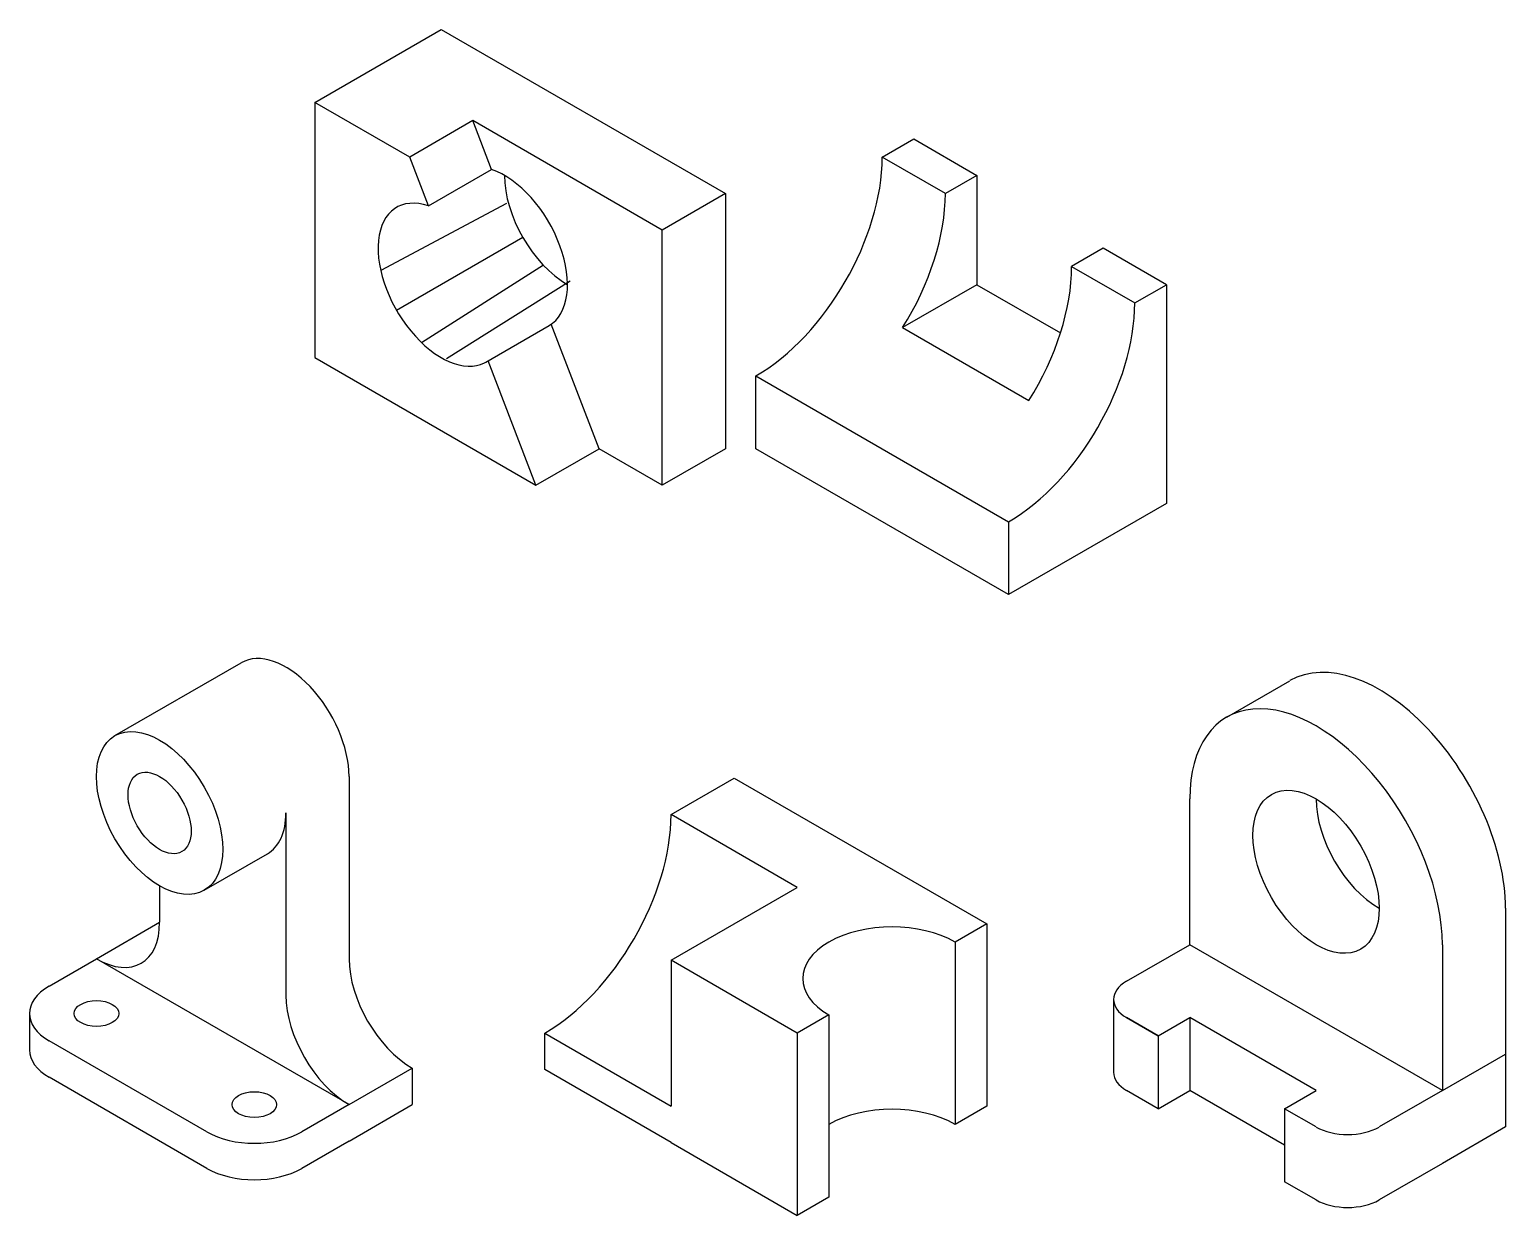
# Model space of a CAD drawing. Header units: inches. Extents: x -0.4 to 40.1, y -5.5 to 27.1.
import ezdxf

# ---------------------------------------------------------------- set-up
doc = ezdxf.new("R2010")
doc.units = ezdxf.units.IN
doc.header["$MEASUREMENT"] = 0

msp = doc.modelspace()

# ---------------------------------------------------------------- linework, layer by layer
for p, q in [((7.48, 25.074), (10.944, 27.074)), ((10.944, 27.074), (18.738, 22.574)), ((10.078, 23.574), (7.48, 25.074)), ((7.48, 25.074), (7.48, 18.074)), ((11.81, 24.574), (10.078, 23.574)), ((17.006, 21.574), (11.81, 24.574)), ((12.325, 23.235), (11.81, 24.574)), ((23.041, 23.573), (23.907, 24.073)), ((23.907, 24.073), (25.639, 23.073)), ((10.593, 22.235), (10.078, 23.574)), ((24.773, 22.573), (23.041, 23.573)), ((10.593, 22.235), (12.325, 23.235)), ((25.639, 23.073), (24.773, 22.573)), ((25.639, 23.073), (25.639, 20.073)), ((12.733, 22.303), (9.29, 20.463)), ((18.738, 22.574), (17.006, 21.574)), ((18.738, 22.574), (18.738, 15.574)), ((17.006, 14.574), (17.006, 21.574)), ((13.183, 21.367), (9.719, 19.367)), ((29.103, 21.073), (28.237, 20.573)), ((30.835, 20.073), (29.103, 21.073)), ((13.751, 20.608), (10.405, 18.478)), ((28.237, 20.573), (29.969, 19.573)), ((14.478, 20.172), (11.084, 18.042)), ((25.639, 20.073), (23.6, 18.896)), ((25.639, 20.073), (27.93, 18.75)), ((29.969, 19.573), (30.835, 20.073)), ((30.835, 20.073), (30.835, 14.073)), ((12.168, 17.953), (13.901, 18.953)), ((15.274, 15.574), (13.959, 18.99)), ((23.6, 18.896), (27.064, 16.896)), ((7.48, 18.074), (13.542, 14.574)), ((13.542, 14.574), (12.227, 17.99)), ((19.577, 15.573), (19.577, 17.573)), ((19.577, 17.573), (26.505, 13.573)), ((13.542, 14.574), (15.274, 15.574)), ((17.006, 14.574), (15.274, 15.574)), ((18.738, 15.574), (17.006, 14.574)), ((26.505, 11.573), (19.577, 15.573)), ((30.835, 14.073), (26.505, 11.573)), ((26.505, 13.573), (26.505, 11.573)), ((1.994, 7.705), (5.458, 9.705)), ((32.492, 8.212), (34.224, 9.212)), ((8.415, 6.584), (8.415, 1.584)), ((17.247, 5.543), (18.979, 6.543)), ((18.979, 6.543), (25.907, 2.543)), ((31.477, 1.97), (31.477, 5.97)), ((6.683, 5.584), (6.683, 0.584)), ((20.711, 3.543), (17.247, 5.543)), ((4.444, 3.463), (6.176, 4.463)), ((3.219, 3.584), (3.219, 2.584)), ((17.247, 1.543), (20.711, 3.543)), ((40.138, 2.97), (40.138, -1.03)), ((1.487, 1.584), (3.219, 2.584)), ((25.907, 2.543), (25.041, 2.043)), ((25.907, 2.543), (25.907, -2.457)), ((25.041, 2.043), (25.041, -2.957)), ((29.745, 0.97), (31.477, 1.97)), ((38.406, -2.03), (31.477, 1.97)), ((38.406, 1.97), (38.406, -2.03)), ((0.188, 0.834), (1.487, 1.584)), ((8.415, -2.416), (1.487, 1.584)), ((20.711, -0.457), (17.247, 1.543)), ((17.247, 1.543), (17.247, -2.457)), ((29.387, 0.47), (29.387, -1.53)), ((-0.35, 0.084), (-0.35, -0.916)), ((21.577, 0.043), (20.711, -0.457)), ((21.577, 0.043), (21.577, -4.957)), ((29.745, -0.03), (30.611, -0.53)), ((30.611, -0.53), (29.745, -0.03)), ((30.611, -0.53), (31.477, -0.03)), ((34.942, -2.03), (31.477, -0.03)), ((31.477, -0.03), (31.477, -2.03)), ((4.518, -3.166), (0.188, -0.666)), ((13.783, -1.457), (13.783, -0.457)), ((13.783, -0.457), (17.247, -2.457)), ((20.711, -0.457), (20.711, -5.457)), ((30.611, -0.53), (30.611, -2.53)), ((38.406, -2.03), (40.138, -1.03)), ((40.138, -1.03), (40.138, -3.03)), ((8.415, -2.416), (10.147, -1.416)), ((10.147, -1.416), (10.147, -2.416)), ((17.247, -3.457), (13.783, -1.457)), ((4.518, -4.166), (0.188, -1.666)), ((8.415, -2.416), (7.116, -3.166)), ((8.415, -3.416), (10.147, -2.416)), ((30.611, -2.53), (29.745, -2.03)), ((30.611, -2.53), (31.477, -2.03)), ((34.076, -3.53), (31.477, -2.03)), ((34.076, -2.53), (34.942, -2.03)), ((38.406, -2.03), (36.674, -3.03)), ((25.907, -2.457), (25.041, -2.957)), ((34.942, -3.03), (34.076, -2.53)), ((34.942, -3.03), (34.076, -2.53)), ((34.076, -2.53), (34.076, -4.53)), ((40.138, -3.03), (38.406, -4.03)), ((8.415, -3.416), (7.116, -4.166)), ((17.247, -3.457), (20.711, -5.457)), ((38.406, -4.03), (36.674, -5.03)), ((34.942, -5.03), (34.076, -4.53)), ((21.577, -4.957), (20.711, -5.457))]:
    msp.add_line(p, q)
for centre, major_axis, start_param, end_param in [((19.577, 21.573), (-2.449, -4.243), 0.785398, 2.356194), ((12.676, 21.074), (1.225, -2.121), 6.283185, 8.843242), ((12.676, 21.074), (1.225, -2.121), 6.283185, 8.843242), ((14.408, 22.074), (1.225, -2.121), 3.926991, 5.497787), ((10.944, 20.074), (1.225, -2.121), 2.560056, 6.332218), ((21.309, 20.573), (-2.449, -4.243), 1.508132, 2.356194), ((24.773, 18.573), (-2.449, -4.243), 1.508132, 2.356194), ((26.505, 17.573), (-2.449, -4.243), 0.785398, 2.356194), ((6.683, 7.584), (1.225, -2.121), 0.785398, 3.141593), ((36.674, 4.97), (2.449, -4.243), 0.785398, 3.141593), ((34.942, 3.97), (2.449, -4.243), 0.785398, 3.926991), ((36.674, 4.97), (1.225, -2.121), 3.926991, 5.497787), ((4.951, 6.584), (1.225, -2.121), 6.283185, 7.068583), ((13.783, 3.543), (-2.449, -4.243), 0.785398, 2.356194), ((1.487, 3.584), (1.225, -2.121), 5.497787, 7.068583), ((23.309, 1.043), (-2.449, 0), 3.926991, 7.068583), ((10.147, 0.584), (1.225, -2.121), 3.926991, 5.497787), ((1.487, 0.084), (-1.837, 0), 5.497787, 7.068583), ((30.611, 0.47), (-1.225, 0), 5.497787, 7.068583), ((8.415, -0.416), (1.225, -2.121), 3.926991, 5.497787), ((1.487, -0.916), (-1.837, 0), 6.283185, 7.068583), ((30.611, -1.53), (-1.225, 0), 6.283185, 7.068583), ((23.309, -3.957), (-2.449, 0), 3.926991, 5.497787), ((5.817, -2.416), (-1.837, 0), 0.785398, 2.356194), ((35.808, -2.53), (-1.225, 0), 0.785398, 2.356194), ((5.817, -3.416), (-1.837, 0), 0.785398, 2.356194), ((35.808, -4.53), (-1.225, 0), 0.785398, 2.356194)]:
    msp.add_ellipse(centre, major_axis=major_axis, ratio=0.57735, start_param=start_param, end_param=end_param)
for centre, major_axis in [((3.219, 5.584), (1.225, -2.121)), ((3.219, 5.584), (0.612, -1.061)), ((34.942, 3.97), (1.225, -2.121)), ((1.487, 0.084), (-0.612, 0)), ((5.817, -2.416), (-0.612, 0))]:
    msp.add_ellipse(centre, major_axis=major_axis, ratio=0.57735)

doc.saveas('drawing.dxf')
